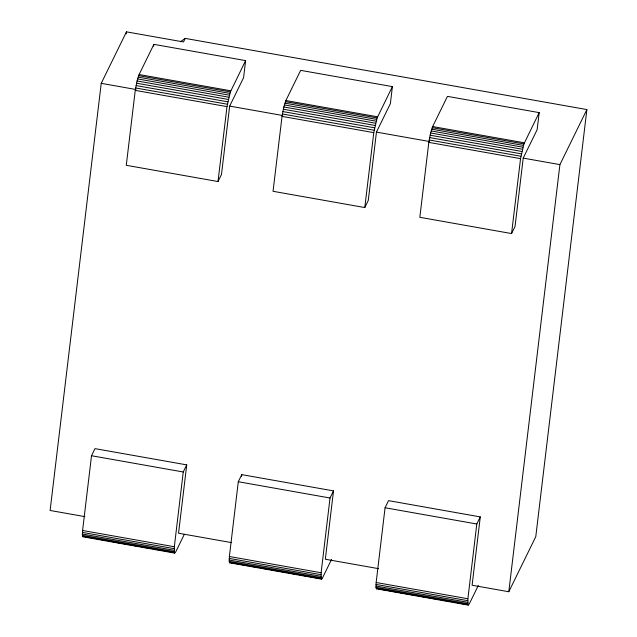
<?xml version="1.0" encoding="UTF-8"?>
<svg xmlns="http://www.w3.org/2000/svg" width="637" height="637" viewBox="0 0 637 637"><rect width="100%" height="100%" fill="white"/><g stroke="black" fill="none" stroke-linecap="round" stroke-linejoin="round"><path stroke-width="0.96" d="M83.471 536.561C81.425 536.951 82.81 531.887 82.595 530.486L91.513 455.734L94.993 448.631L186.729 464.883L178.551 533.225L231.661 542.636M184.332 534.332L175.637 552.088L174.538 553.035L174.331 546.745L183.249 471.985L186.729 464.883M229.877 562.885L229.224 561.34L229.376 556.499L238.294 481.739L241.773 474.637L333.509 490.896L325.332 559.23L378.442 568.642M331.551 559.445L322.418 578.093L321.319 579.041L321.112 572.751L330.03 497.999L333.509 490.896M376.658 588.899L376.005 587.346L376.156 582.505L385.067 507.753L388.546 500.642L480.282 516.902L472.105 585.244L508.804 591.741L535.773 536.696L586.884 109.572L185.24 38.403L180.303 41.755M478.331 585.459L469.19 604.099L468.091 605.046L467.892 598.756L476.802 524.004L480.282 516.902M185.24 38.403L183.504 41.954L126.46 31.85L101.227 83.343L50.116 510.468L84.88 516.631M126.222 33.817L126.46 31.85M135.259 90.374L126.269 165.294L218.005 181.545L221.485 174.442L229.662 106.1L243.581 77.69L245.627 60.603L153.891 44.351L139.097 74.537L137.066 80.963L135.259 90.374L226.995 106.626L218.005 181.545M153.66 46.246L153.891 44.351M282.04 116.38L273.042 191.299L364.786 207.551L368.266 200.448L376.443 132.114L390.362 103.696L392.4 86.616L300.664 70.357L285.878 100.55L283.839 106.968L282.04 116.38L373.776 132.639L364.786 207.551M241.534 476.587L241.773 474.637M428.82 142.385L419.823 217.305L511.559 233.564L515.038 226.461L523.216 158.119L537.134 129.709L539.181 112.622L447.445 96.37L432.658 126.556L430.62 132.974L428.82 142.385L520.556 158.645L511.559 233.564M508.804 591.741L559.915 164.617L586.884 109.572M226.995 106.626L230.363 91.911L245.627 60.603M373.776 132.639L377.136 117.925L392.4 86.616M520.556 158.645L523.917 143.93L539.181 112.622M139.097 74.537L230.833 90.796M285.878 100.55L377.614 116.802M432.658 126.556L524.394 142.807M138.619 75.66L230.363 91.911M285.4 101.665L377.136 117.925M432.181 127.671L523.917 143.93M138.118 77.133L229.853 93.392M284.89 103.138L376.626 119.398M431.671 129.152L523.407 145.403M137.592 78.916L229.328 95.176M284.365 104.93L376.101 121.181M431.145 130.935L522.881 147.187M137.066 80.963L228.802 97.214M283.839 106.968L375.575 123.228M430.62 132.974L522.356 149.233M136.549 83.2L228.285 99.452M283.33 109.206L375.066 125.457M430.11 135.211L521.846 151.471M136.071 85.557L227.807 101.816M282.852 111.571L374.588 127.822M429.633 137.576L521.369 153.828M135.641 87.978L227.377 104.229M282.414 113.983L374.15 130.243M429.195 139.989L520.931 156.248M101.227 83.343L135.992 89.506M229.662 106.1L282.772 115.512M376.443 132.114L429.553 141.518M523.216 158.119L559.915 164.617M91.513 455.734L183.249 471.985M238.294 481.739L330.03 497.999M385.067 507.753L476.802 524.004M82.595 530.486L174.331 546.745M229.376 556.499L321.112 572.751M376.156 582.505L467.892 598.756M82.452 532.405L174.196 548.664M229.232 558.41L320.968 574.67M376.013 584.424L467.749 600.675M82.404 534.037L174.14 550.296M229.185 560.042L320.921 576.302M375.965 586.056L467.701 602.307M82.444 535.335L174.188 551.586M229.224 561.34L320.96 577.6M376.005 587.346L467.741 603.605M82.579 536.258L174.315 552.51M229.36 562.264L321.096 578.523M376.141 588.269L467.877 604.529M87.373 537.254L89.323 537.596M91.274 537.947L93.225 538.289M98.106 539.157L100.057 539.499M102.008 539.85L103.966 540.192M108.839 541.06L110.798 541.402M112.749 541.753L114.7 542.095M116.651 542.437L121.532 543.305M123.482 543.648L125.433 543.998M127.384 544.34L129.335 544.691M131.286 545.033L136.167 545.901M138.118 546.243L140.068 546.594M142.027 546.936L146.9 547.804M148.859 548.146L150.81 548.497M155.691 549.357L157.642 549.707M159.592 550.049L161.543 550.392M166.424 551.26L168.375 551.602M170.326 551.953L172.277 552.295M231.223 562.742L233.174 563.084M235.125 563.434L237.075 563.777M241.956 564.645L243.907 564.987M245.866 565.337L247.817 565.68M249.768 566.03L254.649 566.89M256.6 567.241L258.55 567.583M260.501 567.933L265.382 568.793M267.333 569.144L269.284 569.486M271.235 569.828L276.116 570.696M278.066 571.039L280.017 571.389M281.968 571.731L283.927 572.082M288.8 572.942L290.759 573.292M292.709 573.634L294.66 573.985M299.541 574.845L301.492 575.195M303.443 575.537L305.394 575.888M310.275 576.748L312.226 577.098M314.176 577.441L316.127 577.783M318.078 578.133L321.988 578.826M378.975 588.922L380.934 589.265M382.885 589.615L387.758 590.475M389.717 590.825L391.667 591.168M393.618 591.518L398.499 592.378M400.45 592.728L402.401 593.071M404.352 593.421L409.233 594.281M411.183 594.632L413.134 594.974M418.015 595.842L419.966 596.184M421.917 596.535L423.868 596.877M428.749 597.745L430.7 598.087M432.65 598.43L434.609 598.78M443.392 600.333L445.343 600.683M447.293 601.025L449.244 601.376M454.125 602.236L456.076 602.586M458.027 602.928L459.978 603.271M461.929 603.621L466.81 604.489M82.802 536.776L174.833 553.139M229.575 562.789L321.613 579.144M376.356 588.795L468.394 605.15"/></g></svg>
